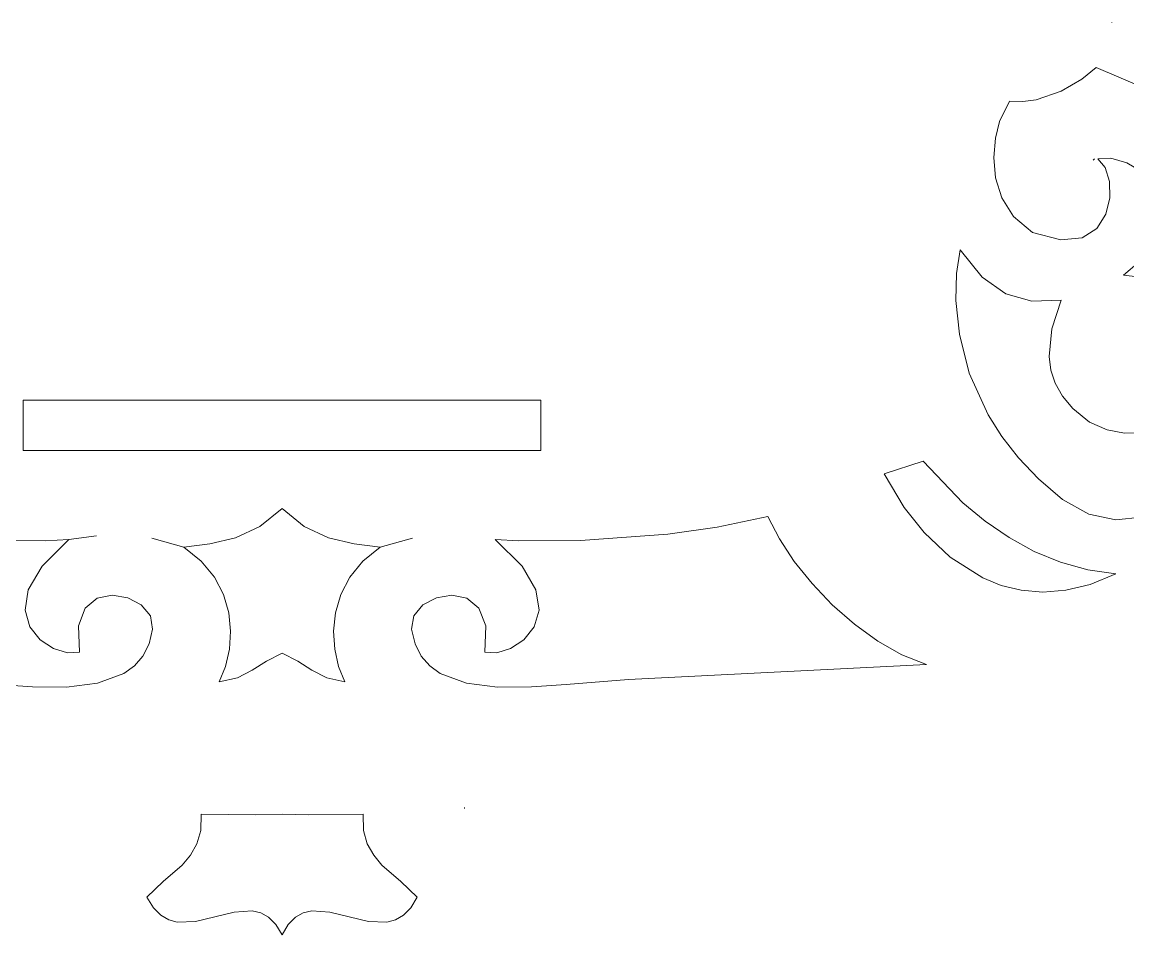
# Model space of a CAD drawing. Header units: millimetres. Extents: x -177 to 176, y -151 to 151.
# Drawn here: x -23.8 to 39.6, y -77.9 to -25.6 of the extents above; entities that cross this region are included whole.
import ezdxf

# ---------------------------------------------------------------- set-up
doc = ezdxf.new("R2010")
doc.units = ezdxf.units.MM
doc.header["$MEASUREMENT"] = 0
doc.layers.add('layer 1', color=7, linetype='Continuous')

msp = doc.modelspace()

# ---------------------------------------------------------------- linework, layer by layer
at = {"layer": 'layer 1', "color": 1, "lineweight": 9}
for points in [[(38.6562, -25.5977), (38.6562, -25.5977), (38.6562, -25.6252), (38.6562, -25.6252)], [(37.6672, -33.4277), (37.6672, -33.4277), (37.5847, -33.5102), (37.5847, -33.5102)], [(-21.1506, -55.2698), (-21.1506, -55.2698), (-19.5613, -55.0498), (-19.5613, -55.0498)], [(-14.5568, -55.7091), (-14.5568, -55.7091), (-16.4018, -55.1874), (-16.4018, -55.1874)], [(-3.2967, -55.7091), (-3.2967, -55.7091), (-1.4516, -55.1874), (-1.4516, -55.1874)], [(1.5388, -70.6276), (1.5388, -70.6276), (1.5388, -70.6827), (1.5388, -70.6827)]]:
    msp.add_open_spline(points, degree=3, dxfattribs=at)
for points, knots in [([(32.7767, -30.1309), (32.7767, -30.1309), (32.2075, -31.2975), (32.2075, -31.2975), (32.2075, -31.2975), (32.2075, -31.2975), (31.982, -32.2536), (31.982, -32.2536), (31.982, -32.2536), (31.982, -32.2536), (31.8841, -33.3543), (31.8841, -33.3543), (31.8841, -33.3543), (31.8841, -33.3543), (31.9801, -34.5229), (31.9801, -34.5229), (31.9801, -34.5229), (31.9801, -34.5229), (32.3366, -35.6813), (32.3366, -35.6813), (32.3366, -35.6813), (32.3366, -35.6813), (33.0195, -36.7526), (33.0195, -36.7526), (33.0195, -36.7526), (33.0195, -36.7526), (34.0957, -37.6588), (34.0957, -37.6588), (34.0957, -37.6588), (34.0957, -37.6588), (35.7253, -38.0847), (35.7253, -38.0847), (35.7253, -38.0847), (35.7253, -38.0847), (36.9454, -37.9603), (36.9454, -37.9603), (36.9454, -37.9603), (36.9454, -37.9603), (37.795, -37.4243), (37.795, -37.4243), (37.795, -37.4243), (37.795, -37.4243), (38.3133, -36.6156), (38.3133, -36.6156), (38.3133, -36.6156), (38.3133, -36.6156), (38.5394, -35.6727), (38.5394, -35.6727), (38.5394, -35.6727), (38.5394, -35.6727), (38.5133, -34.7346), (38.5133, -34.7346), (38.5133, -34.7346), (38.5133, -34.7346), (38.2734, -33.9402), (38.2734, -33.9402), (38.2734, -33.9402), (38.2734, -33.9402), (37.8592, -33.4277), (37.8592, -33.4277), (37.8592, -33.4277), (37.8592, -33.4277), (38.599, -33.3984), (38.599, -33.3984), (38.599, -33.3984), (38.599, -33.3984), (39.5221, -33.6718), (39.5221, -33.6718), (39.5221, -33.6718), (39.5221, -33.6718), (40.457, -34.2201), (40.457, -34.2201), (40.457, -34.2201), (40.457, -34.2201), (41.2324, -35.0152), (41.2324, -35.0152), (41.2324, -35.0152), (41.2324, -35.0152), (41.6774, -36.0291), (41.6774, -36.0291), (41.6774, -36.0291), (41.6774, -36.0291), (41.7224, -36.6094), (41.7224, -36.6094), (41.7224, -36.6094), (41.7224, -36.6094), (41.6205, -37.2339), (41.6205, -37.2339), (41.6205, -37.2339), (41.6205, -37.2339), (41.3502, -37.8992), (41.3502, -37.8992), (41.3502, -37.8992), (41.3502, -37.8992), (40.8903, -38.6016), (40.8903, -38.6016), (40.8903, -38.6016), (40.8903, -38.6016), (40.2192, -39.3378), (40.2192, -39.3378), (40.2192, -39.3378), (40.2192, -39.3378), (39.3156, -40.104), (39.3156, -40.104), (39.3156, -40.104), (39.3156, -40.104), (40.4607, -40.2351), (40.4607, -40.2351), (40.4607, -40.2351), (40.4607, -40.2351), (41.2562, -40.4287), (41.2562, -40.4287), (41.2562, -40.4287), (41.2562, -40.4287), (41.8704, -40.681), (41.8704, -40.681), (41.8704, -40.681), (41.8704, -40.681), (41.6092, -39.654), (41.6092, -39.654), (41.6092, -39.654), (41.6092, -39.654), (41.7638, -38.554), (41.7638, -38.554), (41.7638, -38.554), (41.7638, -38.554), (42.2379, -37.4953), (42.2379, -37.4953), (42.2379, -37.4953), (42.2379, -37.4953), (42.9357, -36.5915), (42.9357, -36.5915), (42.9357, -36.5915), (42.9357, -36.5915), (43.7615, -35.9569), (43.7615, -35.9569), (43.7615, -35.9569), (43.7615, -35.9569), (44.6193, -35.7053), (44.6193, -35.7053), (44.6193, -35.7053), (44.6193, -35.7053), (45.0302, -35.7589), (45.0302, -35.7589), (45.0302, -35.7589), (45.0302, -35.7589), (45.413, -35.9509), (45.413, -35.9509), (45.413, -35.9509), (45.413, -35.9509), (45.7559, -36.2955), (45.7559, -36.2955), (45.7559, -36.2955), (45.7559, -36.2955), (46.0469, -36.8071), (46.0469, -36.8071), (46.0469, -36.8071), (46.0469, -36.8071), (45.3472, -37.1455), (45.3472, -37.1455), (45.3472, -37.1455), (45.3472, -37.1455), (44.8108, -37.7189), (44.8108, -37.7189), (44.8108, -37.7189), (44.8108, -37.7189), (44.5763, -38.3929), (44.5763, -38.3929), (44.5763, -38.3929), (44.5763, -38.3929), (44.7831, -39.032), (44.7831, -39.032), (44.7831, -39.032), (44.7831, -39.032), (45.2211, -39.3485), (45.2211, -39.3485), (45.2211, -39.3485), (45.2211, -39.3485), (45.8639, -39.5084), (45.8639, -39.5084), (45.8639, -39.5084), (45.8639, -39.5084), (46.6476, -39.4757), (46.6476, -39.4757), (46.6476, -39.4757), (46.6476, -39.4757), (47.5084, -39.2142), (47.5084, -39.2142), (47.5084, -39.2142), (47.5084, -39.2142), (48.3823, -38.6881), (48.3823, -38.6881), (48.3823, -38.6881), (48.3823, -38.6881), (49.205, -37.8608), (49.205, -37.8608), (49.205, -37.8608), (49.205, -37.8608), (49.9132, -36.6963), (49.9132, -36.6963), (49.9132, -36.6963), (49.9132, -36.6963), (50.4427, -35.1587), (50.4427, -35.1587), (50.4427, -35.1587), (50.4427, -35.1587), (49.8452, -34.7804), (49.8452, -34.7804), (49.8452, -34.7804), (49.8452, -34.7804), (49.3946, -34.3141), (49.3946, -34.3141), (49.3946, -34.3141), (49.3946, -34.3141), (48.87, -33.2411), (48.87, -33.2411), (48.87, -33.2411), (48.87, -33.2411), (48.7403, -32.1857), (48.7403, -32.1857), (48.7403, -32.1857), (48.7403, -32.1857), (48.8764, -31.3947), (48.8764, -31.3947), (48.8764, -31.3947), (48.8764, -31.3947), (46.0717, -30.9197), (46.0717, -30.9197), (46.0717, -30.9197), (46.0717, -30.9197), (43.2722, -30.2541), (43.2722, -30.2541), (43.2722, -30.2541), (43.2722, -30.2541), (40.4932, -29.3619), (40.4932, -29.3619), (40.4932, -29.3619), (40.4932, -29.3619), (37.7503, -28.2069), (37.7503, -28.2069), (37.7503, -28.2069), (37.7503, -28.2069), (36.9297, -28.863), (36.9297, -28.863), (36.9297, -28.863), (36.9297, -28.863), (35.74, -29.5535), (35.74, -29.5535), (35.74, -29.5535), (35.74, -29.5535), (34.312, -30.0517), (34.312, -30.0517), (34.312, -30.0517), (34.312, -30.0517), (33.5497, -30.158), (33.5497, -30.158), (33.5497, -30.158), (33.5497, -30.158), (32.7767, -30.1309), (32.7767, -30.1309), (32.7767, -30.1309), (32.7767, -30.1309), (32.7767, -30.1309), (32.7767, -30.1309)], [0, 0, 0, 0, 0.0149254, 0.0149254, 0.0149254, 0.0149254, 0.0298507, 0.0298507, 0.0298507, 0.0298507, 0.0447761, 0.0447761, 0.0447761, 0.0447761, 0.0597015, 0.0597015, 0.0597015, 0.0597015, 0.0746269, 0.0746269, 0.0746269, 0.0746269, 0.0895522, 0.0895522, 0.0895522, 0.0895522, 0.1044776, 0.1044776, 0.1044776, 0.1044776, 0.119403, 0.119403, 0.119403, 0.119403, 0.1343284, 0.1343284, 0.1343284, 0.1343284, 0.1492537, 0.1492537, 0.1492537, 0.1492537, 0.1641791, 0.1641791, 0.1641791, 0.1641791, 0.1791045, 0.1791045, 0.1791045, 0.1791045, 0.1940299, 0.1940299, 0.1940299, 0.1940299, 0.2089552, 0.2089552, 0.2089552, 0.2089552, 0.2238806, 0.2238806, 0.2238806, 0.2238806, 0.238806, 0.238806, 0.238806, 0.238806, 0.2537313, 0.2537313, 0.2537313, 0.2537313, 0.2686567, 0.2686567, 0.2686567, 0.2686567, 0.2835821, 0.2835821, 0.2835821, 0.2835821, 0.2985075, 0.2985075, 0.2985075, 0.2985075, 0.3134328, 0.3134328, 0.3134328, 0.3134328, 0.3283582, 0.3283582, 0.3283582, 0.3283582, 0.3432836, 0.3432836, 0.3432836, 0.3432836, 0.358209, 0.358209, 0.358209, 0.358209, 0.3731343, 0.3731343, 0.3731343, 0.3731343, 0.3880597, 0.3880597, 0.3880597, 0.3880597, 0.4029851, 0.4029851, 0.4029851, 0.4029851, 0.4179104, 0.4179104, 0.4179104, 0.4179104, 0.4328358, 0.4328358, 0.4328358, 0.4328358, 0.4477612, 0.4477612, 0.4477612, 0.4477612, 0.4626866, 0.4626866, 0.4626866, 0.4626866, 0.4776119, 0.4776119, 0.4776119, 0.4776119, 0.4925373, 0.4925373, 0.4925373, 0.4925373, 0.5074627, 0.5074627, 0.5074627, 0.5074627, 0.5223881, 0.5223881, 0.5223881, 0.5223881, 0.5373134, 0.5373134, 0.5373134, 0.5373134, 0.5522388, 0.5522388, 0.5522388, 0.5522388, 0.5671642, 0.5671642, 0.5671642, 0.5671642, 0.5820896, 0.5820896, 0.5820896, 0.5820896, 0.5970149, 0.5970149, 0.5970149, 0.5970149, 0.6119403, 0.6119403, 0.6119403, 0.6119403, 0.6268657, 0.6268657, 0.6268657, 0.6268657, 0.641791, 0.641791, 0.641791, 0.641791, 0.6567164, 0.6567164, 0.6567164, 0.6567164, 0.6716418, 0.6716418, 0.6716418, 0.6716418, 0.6865672, 0.6865672, 0.6865672, 0.6865672, 0.7014925, 0.7014925, 0.7014925, 0.7014925, 0.7164179, 0.7164179, 0.7164179, 0.7164179, 0.7313433, 0.7313433, 0.7313433, 0.7313433, 0.7462687, 0.7462687, 0.7462687, 0.7462687, 0.761194, 0.761194, 0.761194, 0.761194, 0.7761194, 0.7761194, 0.7761194, 0.7761194, 0.7910448, 0.7910448, 0.7910448, 0.7910448, 0.8059701, 0.8059701, 0.8059701, 0.8059701, 0.8208955, 0.8208955, 0.8208955, 0.8208955, 0.8358209, 0.8358209, 0.8358209, 0.8358209, 0.8507463, 0.8507463, 0.8507463, 0.8507463, 0.8656716, 0.8656716, 0.8656716, 0.8656716, 0.880597, 0.880597, 0.880597, 0.880597, 0.8955224, 0.8955224, 0.8955224, 0.8955224, 0.9104478, 0.9104478, 0.9104478, 0.9104478, 0.9253731, 0.9253731, 0.9253731, 0.9253731, 0.9402985, 0.9402985, 0.9402985, 0.9402985, 0.9552239, 0.9552239, 0.9552239, 0.9552239, 0.9701493, 0.9701493, 0.9701493, 0.9701493, 1, 1, 1, 1]), ([(35.7439, -41.5326), (35.7439, -41.5326), (35.2087, -43.1891), (35.2087, -43.1891), (35.2087, -43.1891), (35.2087, -43.1891), (35.0521, -44.7788), (35.0521, -44.7788), (35.0521, -44.7788), (35.0521, -44.7788), (35.158, -45.5486), (35.158, -45.5486), (35.158, -45.5486), (35.158, -45.5486), (35.4088, -46.3013), (35.4088, -46.3013), (35.4088, -46.3013), (35.4088, -46.3013), (35.8216, -47.0374), (35.8216, -47.0374), (35.8216, -47.0374), (35.8216, -47.0374), (36.4132, -47.7566), (36.4132, -47.7566), (36.4132, -47.7566), (36.4132, -47.7566), (37.38, -48.5347), (37.38, -48.5347), (37.38, -48.5347), (37.38, -48.5347), (38.386, -48.9837), (38.386, -48.9837), (38.386, -48.9837), (38.386, -48.9837), (39.3814, -49.1661), (39.3814, -49.1661), (39.3814, -49.1661), (39.3814, -49.1661), (40.317, -49.1442), (40.317, -49.1442), (40.317, -49.1442), (40.317, -49.1442), (41.8117, -48.7374), (41.8117, -48.7374), (41.8117, -48.7374), (41.8117, -48.7374), (42.4753, -48.2638), (42.4753, -48.2638), (42.4753, -48.2638), (42.4753, -48.2638), (42.893, -49.081), (42.893, -49.081), (42.893, -49.081), (42.893, -49.081), (43.1326, -49.8638), (43.1326, -49.8638), (43.1326, -49.8638), (43.1326, -49.8638), (43.2086, -50.6048), (43.2086, -50.6048), (43.2086, -50.6048), (43.2086, -50.6048), (43.135, -51.2957), (43.135, -51.2957), (43.135, -51.2957), (43.135, -51.2957), (42.5971, -52.4986), (42.5971, -52.4986), (42.5971, -52.4986), (42.5971, -52.4986), (41.6339, -53.412), (41.6339, -53.412), (41.6339, -53.412), (41.6339, -53.412), (40.36, -53.9757), (40.36, -53.9757), (40.36, -53.9757), (40.36, -53.9757), (38.891, -54.1288), (38.891, -54.1288), (38.891, -54.1288), (38.891, -54.1288), (37.3414, -53.811), (37.3414, -53.811), (37.3414, -53.811), (37.3414, -53.811), (35.8263, -52.962), (35.8263, -52.962), (35.8263, -52.962), (35.8263, -52.962), (34.4534, -51.7848), (34.4534, -51.7848), (34.4534, -51.7848), (34.4534, -51.7848), (33.2968, -50.5761), (33.2968, -50.5761), (33.2968, -50.5761), (33.2968, -50.5761), (32.339, -49.3509), (32.339, -49.3509), (32.339, -49.3509), (32.339, -49.3509), (31.5621, -48.1236), (31.5621, -48.1236), (31.5621, -48.1236), (31.5621, -48.1236), (30.4811, -45.7228), (30.4811, -45.7228), (30.4811, -45.7228), (30.4811, -45.7228), (29.9128, -43.4923), (29.9128, -43.4923), (29.9128, -43.4923), (29.9128, -43.4923), (29.7162, -41.5508), (29.7162, -41.5508), (29.7162, -41.5508), (29.7162, -41.5508), (29.7505, -40.0172), (29.7505, -40.0172), (29.7505, -40.0172), (29.7505, -40.0172), (29.9467, -38.6476), (29.9467, -38.6476), (29.9467, -38.6476), (29.9467, -38.6476), (31.2162, -40.2136), (31.2162, -40.2136), (31.2162, -40.2136), (31.2162, -40.2136), (32.5709, -41.1775), (32.5709, -41.1775), (32.5709, -41.1775), (32.5709, -41.1775), (34.063, -41.598), (34.063, -41.598), (34.063, -41.598), (34.063, -41.598), (35.7439, -41.5326), (35.7439, -41.5326), (35.7439, -41.5326), (35.7439, -41.5326), (35.7439, -41.5326), (35.7439, -41.5326)], [0, 0, 0, 0, 0.027027, 0.027027, 0.027027, 0.027027, 0.0540541, 0.0540541, 0.0540541, 0.0540541, 0.0810811, 0.0810811, 0.0810811, 0.0810811, 0.1081081, 0.1081081, 0.1081081, 0.1081081, 0.1351351, 0.1351351, 0.1351351, 0.1351351, 0.1621622, 0.1621622, 0.1621622, 0.1621622, 0.1891892, 0.1891892, 0.1891892, 0.1891892, 0.2162162, 0.2162162, 0.2162162, 0.2162162, 0.2432432, 0.2432432, 0.2432432, 0.2432432, 0.2702703, 0.2702703, 0.2702703, 0.2702703, 0.2972973, 0.2972973, 0.2972973, 0.2972973, 0.3243243, 0.3243243, 0.3243243, 0.3243243, 0.3513514, 0.3513514, 0.3513514, 0.3513514, 0.3783784, 0.3783784, 0.3783784, 0.3783784, 0.4054054, 0.4054054, 0.4054054, 0.4054054, 0.4324324, 0.4324324, 0.4324324, 0.4324324, 0.4594595, 0.4594595, 0.4594595, 0.4594595, 0.4864865, 0.4864865, 0.4864865, 0.4864865, 0.5135135, 0.5135135, 0.5135135, 0.5135135, 0.5405405, 0.5405405, 0.5405405, 0.5405405, 0.5675676, 0.5675676, 0.5675676, 0.5675676, 0.5945946, 0.5945946, 0.5945946, 0.5945946, 0.6216216, 0.6216216, 0.6216216, 0.6216216, 0.6486486, 0.6486486, 0.6486486, 0.6486486, 0.6756757, 0.6756757, 0.6756757, 0.6756757, 0.7027027, 0.7027027, 0.7027027, 0.7027027, 0.7297297, 0.7297297, 0.7297297, 0.7297297, 0.7567568, 0.7567568, 0.7567568, 0.7567568, 0.7837838, 0.7837838, 0.7837838, 0.7837838, 0.8108108, 0.8108108, 0.8108108, 0.8108108, 0.8378378, 0.8378378, 0.8378378, 0.8378378, 0.8648649, 0.8648649, 0.8648649, 0.8648649, 0.8918919, 0.8918919, 0.8918919, 0.8918919, 0.9189189, 0.9189189, 0.9189189, 0.9189189, 0.9459459, 0.9459459, 0.9459459, 0.9459459, 1, 1, 1, 1]), ([(-23.7649, -47.2699), (-23.7649, -47.2699), (5.907, -47.2699), (5.907, -47.2699), (5.907, -47.2699), (5.907, -47.2699), (5.907, -50.1664), (5.907, -50.1664), (5.907, -50.1664), (5.907, -50.1664), (-23.7649, -50.1664), (-23.7649, -50.1664), (-23.7649, -50.1664), (-23.7649, -50.1664), (-23.7649, -47.2699), (-23.7649, -47.2699), (-23.7649, -47.2699), (-23.7649, -47.2699), (-23.7649, -47.2699), (-23.7649, -47.2699)], [0, 0, 0, 0, 0.1666667, 0.1666667, 0.1666667, 0.1666667, 0.3333333, 0.3333333, 0.3333333, 0.3333333, 0.5, 0.5, 0.5, 0.5, 0.6666667, 0.6666667, 0.6666667, 0.6666667, 1, 1, 1, 1]), ([(38.8858, -57.235), (38.8858, -57.235), (37.4064, -57.8396), (37.4064, -57.8396), (37.4064, -57.8396), (37.4064, -57.8396), (36.0086, -58.1789), (36.0086, -58.1789), (36.0086, -58.1789), (36.0086, -58.1789), (34.6929, -58.282), (34.6929, -58.282), (34.6929, -58.282), (34.6929, -58.282), (33.4611, -58.1789), (33.4611, -58.1789), (33.4611, -58.1789), (33.4611, -58.1789), (32.314, -57.8984), (32.314, -57.8984), (32.314, -57.8984), (32.314, -57.8984), (31.2528, -57.4699), (31.2528, -57.4699), (31.2528, -57.4699), (31.2528, -57.4699), (29.3919, -56.2867), (29.3919, -56.2867), (29.3919, -56.2867), (29.3919, -56.2867), (27.8881, -54.864), (27.8881, -54.864), (27.8881, -54.864), (27.8881, -54.864), (26.7499, -53.4363), (26.7499, -53.4363), (26.7499, -53.4363), (26.7499, -53.4363), (25.6059, -51.5058), (25.6059, -51.5058), (25.6059, -51.5058), (25.6059, -51.5058), (27.8315, -50.7638), (27.8315, -50.7638), (27.8315, -50.7638), (27.8315, -50.7638), (30.1149, -53.158), (30.1149, -53.158), (30.1149, -53.158), (30.1149, -53.158), (31.3967, -54.2168), (31.3967, -54.2168), (31.3967, -54.2168), (31.3967, -54.2168), (32.7609, -55.1535), (32.7609, -55.1535), (32.7609, -55.1535), (32.7609, -55.1535), (34.2001, -55.9458), (34.2001, -55.9458), (34.2001, -55.9458), (34.2001, -55.9458), (35.7059, -56.5717), (35.7059, -56.5717), (35.7059, -56.5717), (35.7059, -56.5717), (37.2705, -57.0089), (37.2705, -57.0089), (37.2705, -57.0089), (37.2705, -57.0089), (38.8858, -57.235), (38.8858, -57.235), (38.8858, -57.235), (38.8858, -57.235), (38.8858, -57.235), (38.8858, -57.235)], [0, 0, 0, 0, 0.05, 0.05, 0.05, 0.05, 0.1, 0.1, 0.1, 0.1, 0.15, 0.15, 0.15, 0.15, 0.2, 0.2, 0.2, 0.2, 0.25, 0.25, 0.25, 0.25, 0.3, 0.3, 0.3, 0.3, 0.35, 0.35, 0.35, 0.35, 0.4, 0.4, 0.4, 0.4, 0.45, 0.45, 0.45, 0.45, 0.5, 0.5, 0.5, 0.5, 0.55, 0.55, 0.55, 0.55, 0.6, 0.6, 0.6, 0.6, 0.65, 0.65, 0.65, 0.65, 0.7, 0.7, 0.7, 0.7, 0.75, 0.75, 0.75, 0.75, 0.8, 0.8, 0.8, 0.8, 0.85, 0.85, 0.85, 0.85, 0.9, 0.9, 0.9, 0.9, 1, 1, 1, 1]), ([(-8.9244, -61.781), (-8.9244, -61.781), (-9.8239, -62.2395), (-9.8239, -62.2395), (-9.8239, -62.2395), (-9.8239, -62.2395), (-10.6336, -62.7494), (-10.6336, -62.7494), (-10.6336, -62.7494), (-10.6336, -62.7494), (-11.4897, -63.1873), (-11.4897, -63.1873), (-11.4897, -63.1873), (-11.4897, -63.1873), (-12.5278, -63.4294), (-12.5278, -63.4294), (-12.5278, -63.4294), (-12.5278, -63.4294), (-12.1674, -62.5382), (-12.1674, -62.5382), (-12.1674, -62.5382), (-12.1674, -62.5382), (-11.944, -61.5568), (-11.944, -61.5568), (-11.944, -61.5568), (-11.944, -61.5568), (-11.8768, -60.5197), (-11.8768, -60.5197), (-11.8768, -60.5197), (-11.8768, -60.5197), (-11.9852, -59.4616), (-11.9852, -59.4616), (-11.9852, -59.4616), (-11.9852, -59.4616), (-12.2884, -58.4167), (-12.2884, -58.4167), (-12.2884, -58.4167), (-12.2884, -58.4167), (-12.8058, -57.4201), (-12.8058, -57.4201), (-12.8058, -57.4201), (-12.8058, -57.4201), (-13.5569, -56.506), (-13.5569, -56.506), (-13.5569, -56.506), (-13.5569, -56.506), (-14.5612, -55.7091), (-14.5612, -55.7091), (-14.5612, -55.7091), (-14.5612, -55.7091), (-13.0668, -55.5198), (-13.0668, -55.5198), (-13.0668, -55.5198), (-13.0668, -55.5198), (-11.5904, -55.1633), (-11.5904, -55.1633), (-11.5904, -55.1633), (-11.5904, -55.1633), (-10.1915, -54.523), (-10.1915, -54.523), (-10.1915, -54.523), (-10.1915, -54.523), (-8.9289, -53.4839), (-8.9289, -53.4839), (-8.9289, -53.4839), (-8.9289, -53.4839), (-7.6657, -54.523), (-7.6657, -54.523), (-7.6657, -54.523), (-7.6657, -54.523), (-6.2651, -55.1633), (-6.2651, -55.1633), (-6.2651, -55.1633), (-6.2651, -55.1633), (-4.7872, -55.5198), (-4.7872, -55.5198), (-4.7872, -55.5198), (-4.7872, -55.5198), (-3.2925, -55.7091), (-3.2925, -55.7091), (-3.2925, -55.7091), (-3.2925, -55.7091), (-4.2965, -56.506), (-4.2965, -56.506), (-4.2965, -56.506), (-4.2965, -56.506), (-5.0475, -57.4201), (-5.0475, -57.4201), (-5.0475, -57.4201), (-5.0475, -57.4201), (-5.5651, -58.4167), (-5.5651, -58.4167), (-5.5651, -58.4167), (-5.5651, -58.4167), (-5.8685, -59.4616), (-5.8685, -59.4616), (-5.8685, -59.4616), (-5.8685, -59.4616), (-5.9769, -60.5197), (-5.9769, -60.5197), (-5.9769, -60.5197), (-5.9769, -60.5197), (-5.9093, -61.5568), (-5.9093, -61.5568), (-5.9093, -61.5568), (-5.9093, -61.5568), (-5.6859, -62.5382), (-5.6859, -62.5382), (-5.6859, -62.5382), (-5.6859, -62.5382), (-5.3254, -63.4294), (-5.3254, -63.4294), (-5.3254, -63.4294), (-5.3254, -63.4294), (-6.363, -63.1873), (-6.363, -63.1873), (-6.363, -63.1873), (-6.363, -63.1873), (-7.2178, -62.7494), (-7.2178, -62.7494), (-7.2178, -62.7494), (-7.2178, -62.7494), (-8.0259, -62.2395), (-8.0259, -62.2395), (-8.0259, -62.2395), (-8.0259, -62.2395), (-8.9244, -61.781), (-8.9244, -61.781), (-8.9244, -61.781), (-8.9244, -61.781), (-8.9244, -61.781), (-8.9244, -61.781)], [0, 0, 0, 0, 0.0294118, 0.0294118, 0.0294118, 0.0294118, 0.0588235, 0.0588235, 0.0588235, 0.0588235, 0.0882353, 0.0882353, 0.0882353, 0.0882353, 0.1176471, 0.1176471, 0.1176471, 0.1176471, 0.1470588, 0.1470588, 0.1470588, 0.1470588, 0.1764706, 0.1764706, 0.1764706, 0.1764706, 0.2058824, 0.2058824, 0.2058824, 0.2058824, 0.2352941, 0.2352941, 0.2352941, 0.2352941, 0.2647059, 0.2647059, 0.2647059, 0.2647059, 0.2941176, 0.2941176, 0.2941176, 0.2941176, 0.3235294, 0.3235294, 0.3235294, 0.3235294, 0.3529412, 0.3529412, 0.3529412, 0.3529412, 0.3823529, 0.3823529, 0.3823529, 0.3823529, 0.4117647, 0.4117647, 0.4117647, 0.4117647, 0.4411765, 0.4411765, 0.4411765, 0.4411765, 0.4705882, 0.4705882, 0.4705882, 0.4705882, 0.5, 0.5, 0.5, 0.5, 0.5294118, 0.5294118, 0.5294118, 0.5294118, 0.5588235, 0.5588235, 0.5588235, 0.5588235, 0.5882353, 0.5882353, 0.5882353, 0.5882353, 0.6176471, 0.6176471, 0.6176471, 0.6176471, 0.6470588, 0.6470588, 0.6470588, 0.6470588, 0.6764706, 0.6764706, 0.6764706, 0.6764706, 0.7058824, 0.7058824, 0.7058824, 0.7058824, 0.7352941, 0.7352941, 0.7352941, 0.7352941, 0.7647059, 0.7647059, 0.7647059, 0.7647059, 0.7941176, 0.7941176, 0.7941176, 0.7941176, 0.8235294, 0.8235294, 0.8235294, 0.8235294, 0.8529412, 0.8529412, 0.8529412, 0.8529412, 0.8823529, 0.8823529, 0.8823529, 0.8823529, 0.9117647, 0.9117647, 0.9117647, 0.9117647, 0.9411765, 0.9411765, 0.9411765, 0.9411765, 1, 1, 1, 1]), ([(-45.8771, -62.4403), (-45.8771, -62.4403), (-44.4735, -61.8806), (-44.4735, -61.8806), (-44.4735, -61.8806), (-44.4735, -61.8806), (-43.0855, -61.0948), (-43.0855, -61.0948), (-43.0855, -61.0948), (-43.0855, -61.0948), (-41.7429, -60.1238), (-41.7429, -60.1238), (-41.7429, -60.1238), (-41.7429, -60.1238), (-40.4772, -59.0096), (-40.4772, -59.0096), (-40.4772, -59.0096), (-40.4772, -59.0096), (-39.3182, -57.7937), (-39.3182, -57.7937), (-39.3182, -57.7937), (-39.3182, -57.7937), (-38.2966, -56.5176), (-38.2966, -56.5176), (-38.2966, -56.5176), (-38.2966, -56.5176), (-37.4429, -55.2229), (-37.4429, -55.2229), (-37.4429, -55.2229), (-37.4429, -55.2229), (-36.7874, -53.9509), (-36.7874, -53.9509), (-36.7874, -53.9509), (-36.7874, -53.9509), (-33.8725, -54.5561), (-33.8725, -54.5561), (-33.8725, -54.5561), (-33.8725, -54.5561), (-31.049, -54.9629), (-31.049, -54.9629), (-31.049, -54.9629), (-31.049, -54.9629), (-26.0415, -55.3266), (-26.0415, -55.3266), (-26.0415, -55.3266), (-26.0415, -55.3266), (-22.4989, -55.3323), (-22.4989, -55.3323), (-22.4989, -55.3323), (-22.4989, -55.3323), (-21.1549, -55.2698), (-21.1549, -55.2698), (-21.1549, -55.2698), (-21.1549, -55.2698), (-22.6885, -56.8005), (-22.6885, -56.8005), (-22.6885, -56.8005), (-22.6885, -56.8005), (-23.4773, -58.1568), (-23.4773, -58.1568), (-23.4773, -58.1568), (-23.4773, -58.1568), (-23.6633, -59.3222), (-23.6633, -59.3222), (-23.6633, -59.3222), (-23.6633, -59.3222), (-23.39, -60.2811), (-23.39, -60.2811), (-23.39, -60.2811), (-23.39, -60.2811), (-22.7991, -61.0168), (-22.7991, -61.0168), (-22.7991, -61.0168), (-22.7991, -61.0168), (-22.0339, -61.5138), (-22.0339, -61.5138), (-22.0339, -61.5138), (-22.0339, -61.5138), (-21.2369, -61.7555), (-21.2369, -61.7555), (-21.2369, -61.7555), (-21.2369, -61.7555), (-20.5504, -61.7263), (-20.5504, -61.7263), (-20.5504, -61.7263), (-20.5504, -61.7263), (-20.6069, -60.2111), (-20.6069, -60.2111), (-20.6069, -60.2111), (-20.6069, -60.2111), (-20.2181, -59.2009), (-20.2181, -59.2009), (-20.2181, -59.2009), (-20.2181, -59.2009), (-19.5229, -58.6358), (-19.5229, -58.6358), (-19.5229, -58.6358), (-19.5229, -58.6358), (-18.6615, -58.4565), (-18.6615, -58.4565), (-18.6615, -58.4565), (-18.6615, -58.4565), (-17.7738, -58.6035), (-17.7738, -58.6035), (-17.7738, -58.6035), (-17.7738, -58.6035), (-16.9989, -59.0171), (-16.9989, -59.0171), (-16.9989, -59.0171), (-16.9989, -59.0171), (-16.4768, -59.6384), (-16.4768, -59.6384), (-16.4768, -59.6384), (-16.4768, -59.6384), (-16.3469, -60.4073), (-16.3469, -60.4073), (-16.3469, -60.4073), (-16.3469, -60.4073), (-16.5533, -61.2535), (-16.5533, -61.2535), (-16.5533, -61.2535), (-16.5533, -61.2535), (-16.908, -61.9508), (-16.908, -61.9508), (-16.908, -61.9508), (-16.908, -61.9508), (-17.3961, -62.5122), (-17.3961, -62.5122), (-17.3961, -62.5122), (-17.3961, -62.5122), (-18.0013, -62.9504), (-18.0013, -62.9504), (-18.0013, -62.9504), (-18.0013, -62.9504), (-19.5029, -63.5095), (-19.5029, -63.5095), (-19.5029, -63.5095), (-19.5029, -63.5095), (-21.2883, -63.7303), (-21.2883, -63.7303), (-21.2883, -63.7303), (-21.2883, -63.7303), (-23.2342, -63.7161), (-23.2342, -63.7161), (-23.2342, -63.7161), (-23.2342, -63.7161), (-25.216, -63.5696), (-25.216, -63.5696), (-25.216, -63.5696), (-25.216, -63.5696), (-28.7926, -63.292), (-28.7926, -63.292), (-28.7926, -63.292), (-28.7926, -63.292), (-45.8771, -62.4403), (-45.8771, -62.4403), (-45.8771, -62.4403), (-45.8771, -62.4403), (-45.8771, -62.4403), (-45.8771, -62.4403)], [0, 0, 0, 0, 0.0243902, 0.0243902, 0.0243902, 0.0243902, 0.0487805, 0.0487805, 0.0487805, 0.0487805, 0.0731707, 0.0731707, 0.0731707, 0.0731707, 0.097561, 0.097561, 0.097561, 0.097561, 0.1219512, 0.1219512, 0.1219512, 0.1219512, 0.1463415, 0.1463415, 0.1463415, 0.1463415, 0.1707317, 0.1707317, 0.1707317, 0.1707317, 0.195122, 0.195122, 0.195122, 0.195122, 0.2195122, 0.2195122, 0.2195122, 0.2195122, 0.2439024, 0.2439024, 0.2439024, 0.2439024, 0.2682927, 0.2682927, 0.2682927, 0.2682927, 0.2926829, 0.2926829, 0.2926829, 0.2926829, 0.3170732, 0.3170732, 0.3170732, 0.3170732, 0.3414634, 0.3414634, 0.3414634, 0.3414634, 0.3658537, 0.3658537, 0.3658537, 0.3658537, 0.3902439, 0.3902439, 0.3902439, 0.3902439, 0.4146341, 0.4146341, 0.4146341, 0.4146341, 0.4390244, 0.4390244, 0.4390244, 0.4390244, 0.4634146, 0.4634146, 0.4634146, 0.4634146, 0.4878049, 0.4878049, 0.4878049, 0.4878049, 0.5121951, 0.5121951, 0.5121951, 0.5121951, 0.5365854, 0.5365854, 0.5365854, 0.5365854, 0.5609756, 0.5609756, 0.5609756, 0.5609756, 0.5853659, 0.5853659, 0.5853659, 0.5853659, 0.6097561, 0.6097561, 0.6097561, 0.6097561, 0.6341463, 0.6341463, 0.6341463, 0.6341463, 0.6585366, 0.6585366, 0.6585366, 0.6585366, 0.6829268, 0.6829268, 0.6829268, 0.6829268, 0.7073171, 0.7073171, 0.7073171, 0.7073171, 0.7317073, 0.7317073, 0.7317073, 0.7317073, 0.7560976, 0.7560976, 0.7560976, 0.7560976, 0.7804878, 0.7804878, 0.7804878, 0.7804878, 0.804878, 0.804878, 0.804878, 0.804878, 0.8292683, 0.8292683, 0.8292683, 0.8292683, 0.8536585, 0.8536585, 0.8536585, 0.8536585, 0.8780488, 0.8780488, 0.8780488, 0.8780488, 0.902439, 0.902439, 0.902439, 0.902439, 0.9268293, 0.9268293, 0.9268293, 0.9268293, 0.9512195, 0.9512195, 0.9512195, 0.9512195, 1, 1, 1, 1]), ([(28.0237, -62.4403), (28.0237, -62.4403), (26.6201, -61.8806), (26.6201, -61.8806), (26.6201, -61.8806), (26.6201, -61.8806), (25.2321, -61.0948), (25.2321, -61.0948), (25.2321, -61.0948), (25.2321, -61.0948), (23.8895, -60.1238), (23.8895, -60.1238), (23.8895, -60.1238), (23.8895, -60.1238), (22.6238, -59.0096), (22.6238, -59.0096), (22.6238, -59.0096), (22.6238, -59.0096), (21.4649, -57.7937), (21.4649, -57.7937), (21.4649, -57.7937), (21.4649, -57.7937), (20.4431, -56.5176), (20.4431, -56.5176), (20.4431, -56.5176), (20.4431, -56.5176), (19.5895, -55.2229), (19.5895, -55.2229), (19.5895, -55.2229), (19.5895, -55.2229), (18.934, -53.9509), (18.934, -53.9509), (18.934, -53.9509), (18.934, -53.9509), (16.0193, -54.5561), (16.0193, -54.5561), (16.0193, -54.5561), (16.0193, -54.5561), (13.1957, -54.9629), (13.1957, -54.9629), (13.1957, -54.9629), (13.1957, -54.9629), (8.1881, -55.3266), (8.1881, -55.3266), (8.1881, -55.3266), (8.1881, -55.3266), (4.6454, -55.3323), (4.6454, -55.3323), (4.6454, -55.3323), (4.6454, -55.3323), (3.3015, -55.2698), (3.3015, -55.2698), (3.3015, -55.2698), (3.3015, -55.2698), (4.8352, -56.8005), (4.8352, -56.8005), (4.8352, -56.8005), (4.8352, -56.8005), (5.6239, -58.1568), (5.6239, -58.1568), (5.6239, -58.1568), (5.6239, -58.1568), (5.8101, -59.3222), (5.8101, -59.3222), (5.8101, -59.3222), (5.8101, -59.3222), (5.5367, -60.2811), (5.5367, -60.2811), (5.5367, -60.2811), (5.5367, -60.2811), (4.9458, -61.0168), (4.9458, -61.0168), (4.9458, -61.0168), (4.9458, -61.0168), (4.1807, -61.5138), (4.1807, -61.5138), (4.1807, -61.5138), (4.1807, -61.5138), (3.3835, -61.7555), (3.3835, -61.7555), (3.3835, -61.7555), (3.3835, -61.7555), (2.697, -61.7263), (2.697, -61.7263), (2.697, -61.7263), (2.697, -61.7263), (2.7536, -60.2111), (2.7536, -60.2111), (2.7536, -60.2111), (2.7536, -60.2111), (2.3645, -59.2009), (2.3645, -59.2009), (2.3645, -59.2009), (2.3645, -59.2009), (1.6695, -58.6358), (1.6695, -58.6358), (1.6695, -58.6358), (1.6695, -58.6358), (0.8082, -58.4565), (0.8082, -58.4565), (0.8082, -58.4565), (0.8082, -58.4565), (-0.0797, -58.6035), (-0.0797, -58.6035), (-0.0797, -58.6035), (-0.0797, -58.6035), (-0.8546, -59.0171), (-0.8546, -59.0171), (-0.8546, -59.0171), (-0.8546, -59.0171), (-1.3768, -59.6384), (-1.3768, -59.6384), (-1.3768, -59.6384), (-1.3768, -59.6384), (-1.5066, -60.4073), (-1.5066, -60.4073), (-1.5066, -60.4073), (-1.5066, -60.4073), (-1.3003, -61.2535), (-1.3003, -61.2535), (-1.3003, -61.2535), (-1.3003, -61.2535), (-0.9455, -61.9508), (-0.9455, -61.9508), (-0.9455, -61.9508), (-0.9455, -61.9508), (-0.4573, -62.5122), (-0.4573, -62.5122), (-0.4573, -62.5122), (-0.4573, -62.5122), (0.1481, -62.9504), (0.1481, -62.9504), (0.1481, -62.9504), (0.1481, -62.9504), (1.6495, -63.5095), (1.6495, -63.5095), (1.6495, -63.5095), (1.6495, -63.5095), (3.435, -63.7303), (3.435, -63.7303), (3.435, -63.7303), (3.435, -63.7303), (5.3808, -63.7161), (5.3808, -63.7161), (5.3808, -63.7161), (5.3808, -63.7161), (7.3628, -63.5696), (7.3628, -63.5696), (7.3628, -63.5696), (7.3628, -63.5696), (10.9392, -63.292), (10.9392, -63.292), (10.9392, -63.292), (10.9392, -63.292), (28.0237, -62.4403), (28.0237, -62.4403), (28.0237, -62.4403), (28.0237, -62.4403), (28.0237, -62.4403), (28.0237, -62.4403)], [0, 0, 0, 0, 0.0243902, 0.0243902, 0.0243902, 0.0243902, 0.0487805, 0.0487805, 0.0487805, 0.0487805, 0.0731707, 0.0731707, 0.0731707, 0.0731707, 0.097561, 0.097561, 0.097561, 0.097561, 0.1219512, 0.1219512, 0.1219512, 0.1219512, 0.1463415, 0.1463415, 0.1463415, 0.1463415, 0.1707317, 0.1707317, 0.1707317, 0.1707317, 0.195122, 0.195122, 0.195122, 0.195122, 0.2195122, 0.2195122, 0.2195122, 0.2195122, 0.2439024, 0.2439024, 0.2439024, 0.2439024, 0.2682927, 0.2682927, 0.2682927, 0.2682927, 0.2926829, 0.2926829, 0.2926829, 0.2926829, 0.3170732, 0.3170732, 0.3170732, 0.3170732, 0.3414634, 0.3414634, 0.3414634, 0.3414634, 0.3658537, 0.3658537, 0.3658537, 0.3658537, 0.3902439, 0.3902439, 0.3902439, 0.3902439, 0.4146341, 0.4146341, 0.4146341, 0.4146341, 0.4390244, 0.4390244, 0.4390244, 0.4390244, 0.4634146, 0.4634146, 0.4634146, 0.4634146, 0.4878049, 0.4878049, 0.4878049, 0.4878049, 0.5121951, 0.5121951, 0.5121951, 0.5121951, 0.5365854, 0.5365854, 0.5365854, 0.5365854, 0.5609756, 0.5609756, 0.5609756, 0.5609756, 0.5853659, 0.5853659, 0.5853659, 0.5853659, 0.6097561, 0.6097561, 0.6097561, 0.6097561, 0.6341463, 0.6341463, 0.6341463, 0.6341463, 0.6585366, 0.6585366, 0.6585366, 0.6585366, 0.6829268, 0.6829268, 0.6829268, 0.6829268, 0.7073171, 0.7073171, 0.7073171, 0.7073171, 0.7317073, 0.7317073, 0.7317073, 0.7317073, 0.7560976, 0.7560976, 0.7560976, 0.7560976, 0.7804878, 0.7804878, 0.7804878, 0.7804878, 0.804878, 0.804878, 0.804878, 0.804878, 0.8292683, 0.8292683, 0.8292683, 0.8292683, 0.8536585, 0.8536585, 0.8536585, 0.8536585, 0.8780488, 0.8780488, 0.8780488, 0.8780488, 0.902439, 0.902439, 0.902439, 0.902439, 0.9268293, 0.9268293, 0.9268293, 0.9268293, 0.9512195, 0.9512195, 0.9512195, 0.9512195, 1, 1, 1, 1]), ([(-8.9289, -77.9357), (-8.9289, -77.9357), (-9.2899, -77.3381), (-9.2899, -77.3381), (-9.2899, -77.3381), (-9.2899, -77.3381), (-9.6986, -76.9281), (-9.6986, -76.9281), (-9.6986, -76.9281), (-9.6986, -76.9281), (-10.1485, -76.6789), (-10.1485, -76.6789), (-10.1485, -76.6789), (-10.1485, -76.6789), (-10.6326, -76.5632), (-10.6326, -76.5632), (-10.6326, -76.5632), (-10.6326, -76.5632), (-11.6772, -76.625), (-11.6772, -76.625), (-11.6772, -76.625), (-11.6772, -76.625), (-12.7785, -76.8971), (-12.7785, -76.8971), (-12.7785, -76.8971), (-12.7785, -76.8971), (-13.8827, -77.1636), (-13.8827, -77.1636), (-13.8827, -77.1636), (-13.8827, -77.1636), (-14.9364, -77.2078), (-14.9364, -77.2078), (-14.9364, -77.2078), (-14.9364, -77.2078), (-15.4274, -77.0791), (-15.4274, -77.0791), (-15.4274, -77.0791), (-15.4274, -77.0791), (-15.8855, -76.8139), (-15.8855, -76.8139), (-15.8855, -76.8139), (-15.8855, -76.8139), (-16.3042, -76.3848), (-16.3042, -76.3848), (-16.3042, -76.3848), (-16.3042, -76.3848), (-16.6765, -75.7652), (-16.6765, -75.7652), (-16.6765, -75.7652), (-16.6765, -75.7652), (-15.738, -74.8702), (-15.738, -74.8702), (-15.738, -74.8702), (-15.738, -74.8702), (-14.6569, -73.9301), (-14.6569, -73.9301), (-14.6569, -73.9301), (-14.6569, -73.9301), (-14.1804, -73.3727), (-14.1804, -73.3727), (-14.1804, -73.3727), (-14.1804, -73.3727), (-13.8095, -72.7193), (-13.8095, -72.7193), (-13.8095, -72.7193), (-13.8095, -72.7193), (-13.5911, -71.942), (-13.5911, -71.942), (-13.5911, -71.942), (-13.5911, -71.942), (-13.572, -71.0122), (-13.572, -71.0122), (-13.572, -71.0122), (-13.572, -71.0122), (-10.4329, -71.0487), (-10.4329, -71.0487), (-10.4329, -71.0487), (-10.4329, -71.0487), (-8.9289, -71.0122), (-8.9289, -71.0122), (-8.9289, -71.0122), (-8.9289, -71.0122), (-7.4227, -71.0487), (-7.4227, -71.0487), (-7.4227, -71.0487), (-7.4227, -71.0487), (-4.2814, -71.0122), (-4.2814, -71.0122), (-4.2814, -71.0122), (-4.2814, -71.0122), (-4.2624, -71.942), (-4.2624, -71.942), (-4.2624, -71.942), (-4.2624, -71.942), (-4.0439, -72.7193), (-4.0439, -72.7193), (-4.0439, -72.7193), (-4.0439, -72.7193), (-3.673, -73.3727), (-3.673, -73.3727), (-3.673, -73.3727), (-3.673, -73.3727), (-3.1965, -73.9301), (-3.1965, -73.9301), (-3.1965, -73.9301), (-3.1965, -73.9301), (-2.1155, -74.8702), (-2.1155, -74.8702), (-2.1155, -74.8702), (-2.1155, -74.8702), (-1.1769, -75.7652), (-1.1769, -75.7652), (-1.1769, -75.7652), (-1.1769, -75.7652), (-1.5491, -76.3848), (-1.5491, -76.3848), (-1.5491, -76.3848), (-1.5491, -76.3848), (-1.9681, -76.8139), (-1.9681, -76.8139), (-1.9681, -76.8139), (-1.9681, -76.8139), (-2.4265, -77.0791), (-2.4265, -77.0791), (-2.4265, -77.0791), (-2.4265, -77.0791), (-2.9177, -77.2078), (-2.9177, -77.2078), (-2.9177, -77.2078), (-2.9177, -77.2078), (-3.972, -77.1636), (-3.972, -77.1636), (-3.972, -77.1636), (-3.972, -77.1636), (-5.0771, -76.8971), (-5.0771, -76.8971), (-5.0771, -76.8971), (-5.0771, -76.8971), (-6.1792, -76.625), (-6.1792, -76.625), (-6.1792, -76.625), (-6.1792, -76.625), (-7.2244, -76.5632), (-7.2244, -76.5632), (-7.2244, -76.5632), (-7.2244, -76.5632), (-7.709, -76.6789), (-7.709, -76.6789), (-7.709, -76.6789), (-7.709, -76.6789), (-8.159, -76.9281), (-8.159, -76.9281), (-8.159, -76.9281), (-8.159, -76.9281), (-8.5679, -77.3381), (-8.5679, -77.3381), (-8.5679, -77.3381), (-8.5679, -77.3381), (-8.9289, -77.9357), (-8.9289, -77.9357), (-8.9289, -77.9357), (-8.9289, -77.9357), (-8.9289, -77.9357), (-8.9289, -77.9357)], [0, 0, 0, 0, 0.0238095, 0.0238095, 0.0238095, 0.0238095, 0.047619, 0.047619, 0.047619, 0.047619, 0.0714286, 0.0714286, 0.0714286, 0.0714286, 0.0952381, 0.0952381, 0.0952381, 0.0952381, 0.1190476, 0.1190476, 0.1190476, 0.1190476, 0.1428571, 0.1428571, 0.1428571, 0.1428571, 0.1666667, 0.1666667, 0.1666667, 0.1666667, 0.1904762, 0.1904762, 0.1904762, 0.1904762, 0.2142857, 0.2142857, 0.2142857, 0.2142857, 0.2380952, 0.2380952, 0.2380952, 0.2380952, 0.2619048, 0.2619048, 0.2619048, 0.2619048, 0.2857143, 0.2857143, 0.2857143, 0.2857143, 0.3095238, 0.3095238, 0.3095238, 0.3095238, 0.3333333, 0.3333333, 0.3333333, 0.3333333, 0.3571429, 0.3571429, 0.3571429, 0.3571429, 0.3809524, 0.3809524, 0.3809524, 0.3809524, 0.4047619, 0.4047619, 0.4047619, 0.4047619, 0.4285714, 0.4285714, 0.4285714, 0.4285714, 0.452381, 0.452381, 0.452381, 0.452381, 0.4761905, 0.4761905, 0.4761905, 0.4761905, 0.5, 0.5, 0.5, 0.5, 0.5238095, 0.5238095, 0.5238095, 0.5238095, 0.547619, 0.547619, 0.547619, 0.547619, 0.5714286, 0.5714286, 0.5714286, 0.5714286, 0.5952381, 0.5952381, 0.5952381, 0.5952381, 0.6190476, 0.6190476, 0.6190476, 0.6190476, 0.6428571, 0.6428571, 0.6428571, 0.6428571, 0.6666667, 0.6666667, 0.6666667, 0.6666667, 0.6904762, 0.6904762, 0.6904762, 0.6904762, 0.7142857, 0.7142857, 0.7142857, 0.7142857, 0.7380952, 0.7380952, 0.7380952, 0.7380952, 0.7619048, 0.7619048, 0.7619048, 0.7619048, 0.7857143, 0.7857143, 0.7857143, 0.7857143, 0.8095238, 0.8095238, 0.8095238, 0.8095238, 0.8333333, 0.8333333, 0.8333333, 0.8333333, 0.8571429, 0.8571429, 0.8571429, 0.8571429, 0.8809524, 0.8809524, 0.8809524, 0.8809524, 0.9047619, 0.9047619, 0.9047619, 0.9047619, 0.9285714, 0.9285714, 0.9285714, 0.9285714, 0.952381, 0.952381, 0.952381, 0.952381, 1, 1, 1, 1])]:
    msp.add_open_spline(points, degree=3, knots=knots, dxfattribs=at)

doc.saveas('drawing.dxf')
